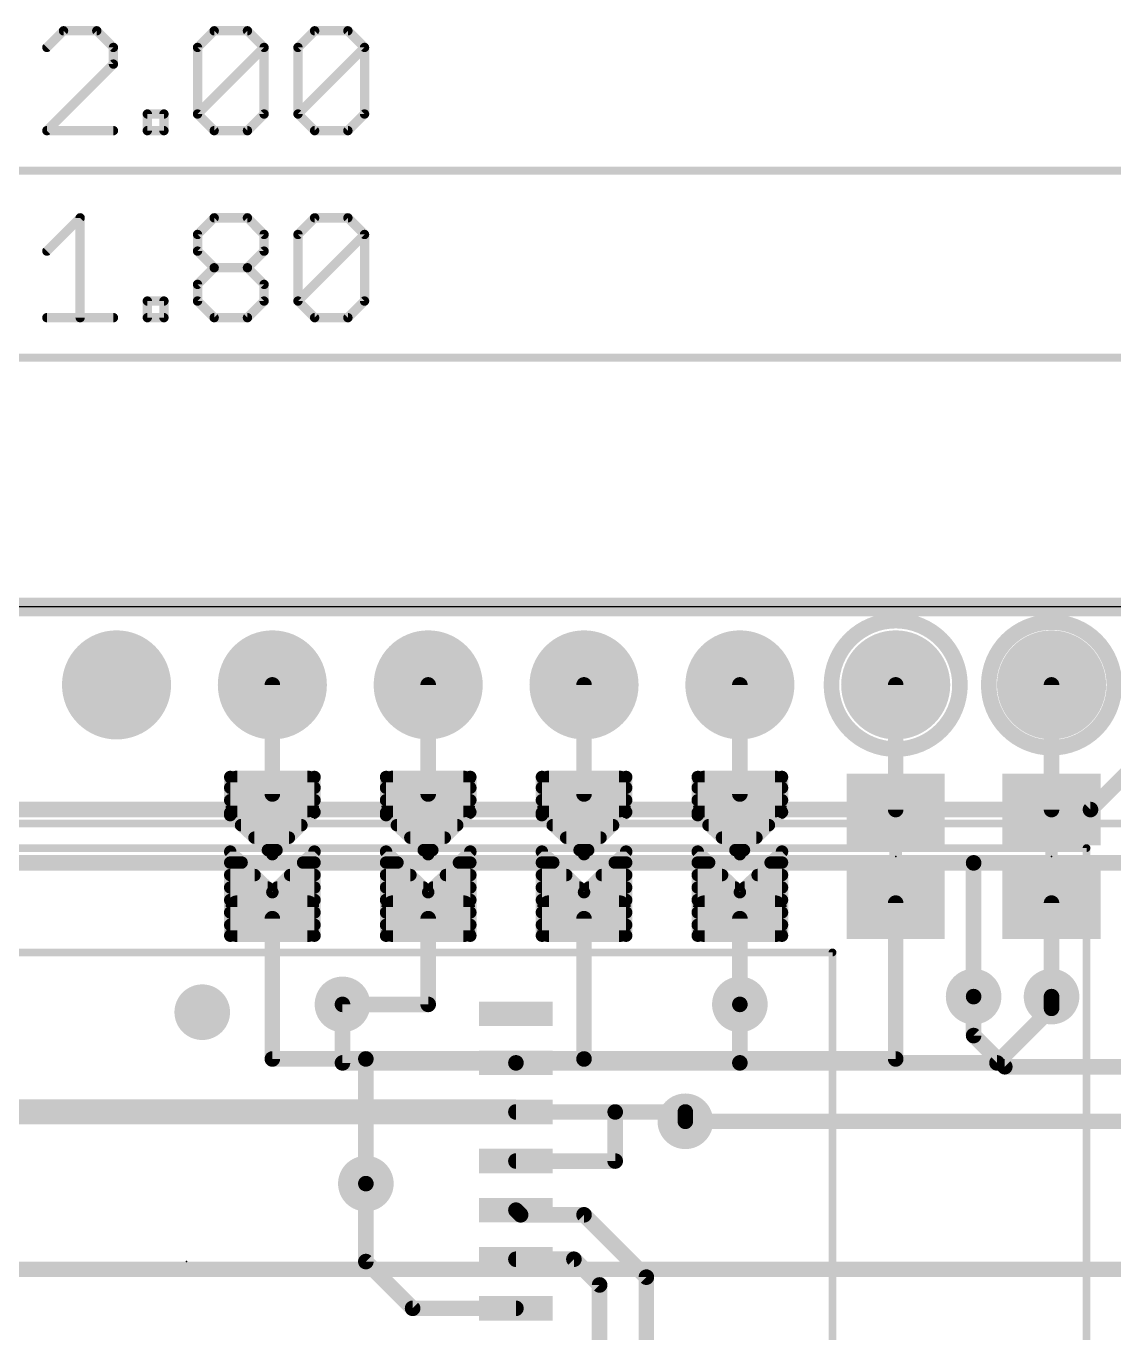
# Model space of a CAD drawing. Extents: x -7.4 to 51, y -6.6 to 32.3.
# Drawn here: x 22.66 to 40.39, y 11.03 to 32.33 of the extents above; entities that cross this region are included whole.
import ezdxf

# ---------------------------------------------------------------- set-up
doc = ezdxf.new("R2010")
doc.units = 0
for name, color, linetype in [('1', 12, 'CONTINUOUS'), ('16', 5, 'CONTINUOUS'), ('17', 110, 'CONTINUOUS'), ('18', 110, 'CONTINUOUS'), ('20', 53, 'CONTINUOUS'), ('21', 40, 'CONTINUOUS'), ('24', 53, 'CONTINUOUS'), ('47', 253, 'CONTINUOUS')]:
    doc.layers.add(name, color=color, linetype=linetype)

# ---------------------------------------------------------------- blocks, each defined once
blk = doc.blocks.new('ROUNDP')
at = {"const_width": 0.5}
blk.add_lwpolyline([(0, -0.25, 1), (0, 0.25, 1), (0, -0.25)], format="xyb", dxfattribs=at)
blk = doc.blocks.new('RECT')
blk.add_solid([(-0.5, -0.5), (0.5, -0.5), (-0.5, 0.5), (0.5, 0.5)])
blk = doc.blocks.new('RECT121920X243840R50')
at = {"const_width": 0.1905}
blk.add_lwpolyline([(0.2858, -0.5715), (0.2858, 0.5715, 0.4142), (0.1905, 0.6668), (-0.1905, 0.6668, 0.4142), (-0.2858, 0.5715), (-0.2858, -0.5715, 0.4142), (-0.1905, -0.6668), (0.1905, -0.6668, 0.4142)], format="xyb", close=True, dxfattribs=at)
blk.add_solid([(-0.2159, -0.5969), (0.2159, -0.5969), (-0.2159, 0.5969), (0.2159, 0.5969)])
blk = doc.blocks.new('ROUNDV')
at = {"const_width": 0.5}
blk.add_lwpolyline([(0, -0.25, 1), (0, 0.25, 1), (0, -0.25)], format="xyb", dxfattribs=at)

msp = doc.modelspace()

# ---------------------------------------------------------------- linework, layer by layer
at = {"layer": '1'}
for points, const_width in [([(50.8, 22.86), (0, 22.86)], 0.3048), ([(40.005, 19.558), (40.64, 20.193)], 0.254), ([(14.859, 19.558), (40.005, 19.558)], 0.254), ([(38.1, 18.689), (15.387, 18.689)], 0.254), ([(38.1, 18.689), (40.699, 18.689)], 0.254), ([(38.1, 16.51), (38.1, 18.689)], 0.254), ([(39.37, 16.319), (39.37, 16.51)], 0.254), ([(27.813, 16.383), (27.813, 15.43)], 0.254), ([(34.29, 16.383), (34.29, 15.43)], 0.254), ([(38.481, 15.43), (39.37, 16.319)], 0.254), ([(27.813, 15.43), (30.64, 15.43)], 0.254), ([(34.29, 15.43), (30.64, 15.43)], 0.254), ([(38.481, 15.43), (34.29, 15.43)], 0.254), ([(30.64, 14.63), (17.247, 14.63)], 0.4064), ([(32.258, 14.63), (30.64, 14.63)], 0.254), ([(32.258, 13.83), (32.258, 14.63)], 0.254), ([(33.401, 14.63), (32.258, 14.63)], 0.254), ([(33.401, 14.478), (33.401, 14.63)], 0.254), ([(30.64, 13.83), (32.258, 13.83)], 0.254), ([(28.194, 13.462), (28.194, 12.192)], 0.254), ([(30.716, 12.954), (30.64, 13.03)], 0.254), ([(31.75, 12.954), (30.716, 12.954)], 0.254), ([(32.766, 11.938), (31.75, 12.954)], 0.254), ([(30.64, 12.23), (31.585, 12.23)], 0.254), ([(31.585, 12.23), (32.004, 11.811)], 0.254), ([(28.194, 12.192), (28.956, 11.43)], 0.254), ([(32.004, 11.811), (32.004, 5.842)], 0.254), ([(32.766, 5.588), (32.766, 11.938)], 0.254), ([(28.956, 11.43), (30.64, 11.43)], 0.254)]:
    msp.add_lwpolyline(points, dxfattribs=dict(at, const_width=const_width))
for points, const_width in [([(39.9601, 19.6029, 1), (40.0499, 19.5131)], 0.127), ([(40.005, 19.4945, 1), (40.005, 19.6215)], 0.127), ([(38.1, 18.7525, 1), (38.1, 18.6255)], 0.127), ([(38.1635, 18.689, 1), (38.0365, 18.689)], 0.127), ([(38.1, 18.6255, 1), (38.1, 18.7525)], 0.127), ([(39.4335, 16.51, 1), (39.3065, 16.51)], 0.127), ([(27.8765, 16.383, 1), (27.7495, 16.383)], 0.127), ([(34.3535, 16.383, 1), (34.2265, 16.383)], 0.127), ([(38.0365, 16.51, 1), (38.1635, 16.51)], 0.127), ([(39.4149, 16.2741, 1), (39.3251, 16.3639)], 0.127), ([(39.3065, 16.319, 1), (39.4335, 16.319)], 0.127), ([(27.813, 15.4935, 1), (27.813, 15.3665)], 0.127), ([(30.64, 15.4935, 1), (30.64, 15.3665)], 0.127), ([(30.64, 15.3665, 1), (30.64, 15.4935)], 0.127), ([(34.29, 15.4935, 1), (34.29, 15.3665)], 0.127), ([(34.29, 15.3665, 1), (34.29, 15.4935)], 0.127), ([(38.481, 15.3665, 1), (38.481, 15.4935)], 0.127), ([(27.7495, 15.43, 1), (27.8765, 15.43)], 0.127), ([(34.2265, 15.43, 1), (34.3535, 15.43)], 0.127), ([(38.4361, 15.4749, 1), (38.5259, 15.3851)], 0.127), ([(30.64, 14.6935, 1), (30.64, 14.5665)], 0.127), ([(30.64, 14.5284, 1), (30.64, 14.7316)], 0.2032), ([(32.3215, 14.63, 1), (32.1945, 14.63)], 0.127), ([(32.258, 14.6935, 1), (32.258, 14.5665)], 0.127), ([(32.258, 14.5665, 1), (32.258, 14.6935)], 0.127), ([(33.4645, 14.63, 1), (33.3375, 14.63)], 0.127), ([(33.401, 14.5665, 1), (33.401, 14.6935)], 0.127), ([(33.3375, 14.478, 1), (33.4645, 14.478)], 0.127), ([(30.64, 13.8935, 1), (30.64, 13.7665)], 0.127), ([(32.1945, 13.83, 1), (32.3215, 13.83)], 0.127), ([(32.258, 13.7665, 1), (32.258, 13.8935)], 0.127), ([(28.2575, 13.462, 1), (28.1305, 13.462)], 0.127), ([(30.6849, 13.0749, 1), (30.5951, 12.9851)], 0.127), ([(30.716, 13.0175, 1), (30.716, 12.8905)], 0.127), ([(30.6711, 12.9091, 1), (30.7609, 12.9989)], 0.127), ([(31.7949, 12.9989, 1), (31.7051, 12.9091)], 0.127), ([(31.75, 12.8905, 1), (31.75, 13.0175)], 0.127), ([(30.64, 12.2935, 1), (30.64, 12.1665)], 0.127), ([(31.6299, 12.2749, 1), (31.5401, 12.1851)], 0.127), ([(31.585, 12.1665, 1), (31.585, 12.2935)], 0.127), ([(28.2389, 12.2369, 1), (28.1491, 12.1471)], 0.127), ([(28.1305, 12.192, 1), (28.2575, 12.192)], 0.127), ([(32.0675, 11.811, 1), (31.9405, 11.811)], 0.127), ([(32.8295, 11.938, 1), (32.7025, 11.938)], 0.127), ([(32.7211, 11.8931, 1), (32.8109, 11.9829)], 0.127), ([(31.9591, 11.7661, 1), (32.0489, 11.8559)], 0.127), ([(28.956, 11.4935, 1), (28.956, 11.3665)], 0.127), ([(28.9111, 11.3851, 1), (29.0009, 11.4749)], 0.127), ([(30.64, 11.3665, 1), (30.64, 11.4935)], 0.127)]:
    msp.add_lwpolyline(points, format="xyb", dxfattribs=dict(at, const_width=const_width))
at = {"layer": '16'}
for points, const_width in [([(50.8, 22.86), (0, 22.86)], 0.3048), ([(26.67, 19.812), (26.67, 21.59)], 0.254), ([(29.21, 19.812), (29.21, 21.59)], 0.254), ([(31.75, 19.812), (31.75, 21.59)], 0.254), ([(34.29, 19.812), (34.29, 21.59)], 0.254), ([(36.83, 19.558), (36.83, 21.59)], 0.254), ([(39.37, 19.558), (39.37, 21.59)], 0.254), ([(25.9834, 20.089), (25.9834, 19.4675)], 0.2032), ([(27.3566, 20.089), (25.9834, 20.089)], 0.2032), ([(27.3566, 19.5175), (27.3566, 20.089)], 0.2032), ([(28.5234, 20.089), (28.5234, 19.4675)], 0.2032), ([(29.8966, 20.089), (28.5234, 20.089)], 0.2032), ([(29.8966, 19.5175), (29.8966, 20.089)], 0.2032), ([(31.0634, 20.089), (31.0634, 19.4675)], 0.2032), ([(32.4366, 20.089), (31.0634, 20.089)], 0.2032), ([(32.4366, 19.5175), (32.4366, 20.089)], 0.2032), ([(33.6034, 20.089), (33.6034, 19.4675)], 0.2032), ([(34.9766, 20.089), (33.6034, 20.089)], 0.2032), ([(34.9766, 19.5175), (34.9766, 20.089)], 0.2032), ([(25.9834, 19.9136), (27.3566, 19.9136)], 0.2032), ([(25.9834, 19.7104), (27.3566, 19.7104)], 0.2032), ([(28.5234, 19.9136), (29.8966, 19.9136)], 0.2032), ([(28.5234, 19.7104), (29.8966, 19.7104)], 0.2032), ([(31.0634, 19.9136), (32.4366, 19.9136)], 0.2032), ([(31.0634, 19.7104), (32.4366, 19.7104)], 0.2032), ([(33.6034, 19.9136), (34.9766, 19.9136)], 0.2032), ([(33.6034, 19.7104), (34.9766, 19.7104)], 0.2032), ([(25.9834, 19.5072), (27.3463, 19.5072)], 0.2032), ([(26.67, 18.8309), (27.3566, 19.5175)], 0.2032), ([(28.5234, 19.5072), (29.8863, 19.5072)], 0.2032), ([(29.21, 18.8309), (29.8966, 19.5175)], 0.2032), ([(31.0634, 19.5072), (32.4263, 19.5072)], 0.2032), ([(31.75, 18.8309), (32.4366, 19.5175)], 0.2032), ([(33.6034, 19.5072), (34.9663, 19.5072)], 0.2032), ([(34.29, 18.8309), (34.9766, 19.5175)], 0.2032), ([(25.9834, 19.4675), (26.67, 18.8309)], 0.2032), ([(26.1597, 19.304), (27.1431, 19.304)], 0.2032), ([(28.5234, 19.4675), (29.21, 18.8309)], 0.2032), ([(28.6997, 19.304), (29.6831, 19.304)], 0.2032), ([(31.0634, 19.4675), (31.75, 18.8309)], 0.2032), ([(31.2397, 19.304), (32.2231, 19.304)], 0.2032), ([(33.6034, 19.4675), (34.29, 18.8309)], 0.2032), ([(33.7797, 19.304), (34.7631, 19.304)], 0.2032), ([(26.3789, 19.1008), (26.9399, 19.1008)], 0.2032), ([(28.9189, 19.1008), (29.4799, 19.1008)], 0.2032), ([(31.4589, 19.1008), (32.0199, 19.1008)], 0.2032), ([(33.9989, 19.1008), (34.5599, 19.1008)], 0.2032), ([(25.9834, 18.873), (26.67, 18.2118)], 0.2032), ([(25.9834, 17.503), (25.9834, 18.873)], 0.2032), ([(26.5981, 18.8976), (26.7367, 18.8976)], 0.2032), ([(26.67, 18.2118), (27.3566, 18.873)], 0.2032), ([(27.3566, 18.873), (27.3566, 17.503)], 0.2032), ([(28.5234, 18.873), (29.21, 18.2118)], 0.2032), ([(28.5234, 17.503), (28.5234, 18.873)], 0.2032), ([(29.1381, 18.8976), (29.2767, 18.8976)], 0.2032), ([(29.21, 18.2118), (29.8966, 18.873)], 0.2032), ([(29.8966, 18.873), (29.8966, 17.503)], 0.2032), ([(31.0634, 18.873), (31.75, 18.2118)], 0.2032), ([(31.0634, 17.503), (31.0634, 18.873)], 0.2032), ([(31.6781, 18.8976), (31.8167, 18.8976)], 0.2032), ([(31.75, 18.2118), (32.4366, 18.873)], 0.2032), ([(32.4366, 18.873), (32.4366, 17.503)], 0.2032), ([(33.6034, 18.873), (34.29, 18.2118)], 0.2032), ([(33.6034, 17.503), (33.6034, 18.873)], 0.2032), ([(34.2181, 18.8976), (34.3567, 18.8976)], 0.2032), ([(34.29, 18.2118), (34.9766, 18.873)], 0.2032), ([(34.9766, 18.873), (34.9766, 17.503)], 0.2032), ([(25.9834, 18.6944), (26.1689, 18.6944)], 0.2032), ([(27.1711, 18.6944), (27.3566, 18.6944)], 0.2032), ([(28.5234, 18.6944), (28.7089, 18.6944)], 0.2032), ([(29.7111, 18.6944), (29.8966, 18.6944)], 0.2032), ([(31.0634, 18.6944), (31.2489, 18.6944)], 0.2032), ([(32.2511, 18.6944), (32.4366, 18.6944)], 0.2032), ([(33.6034, 18.6944), (33.7889, 18.6944)], 0.2032), ([(34.7911, 18.6944), (34.9766, 18.6944)], 0.2032), ([(25.9834, 18.4912), (26.3799, 18.4912)], 0.2032), ([(26.9601, 18.4912), (27.3566, 18.4912)], 0.2032), ([(28.5234, 18.4912), (28.9199, 18.4912)], 0.2032), ([(29.5001, 18.4912), (29.8966, 18.4912)], 0.2032), ([(31.0634, 18.4912), (31.4599, 18.4912)], 0.2032), ([(32.0401, 18.4912), (32.4366, 18.4912)], 0.2032), ([(33.6034, 18.4912), (33.9999, 18.4912)], 0.2032), ([(34.5801, 18.4912), (34.9766, 18.4912)], 0.2032), ([(25.9834, 18.288), (26.5909, 18.288)], 0.2032), ([(26.7491, 18.288), (27.3566, 18.288)], 0.2032), ([(28.5234, 18.288), (29.1309, 18.288)], 0.2032), ([(29.2891, 18.288), (29.8966, 18.288)], 0.2032), ([(31.0634, 18.288), (31.6709, 18.288)], 0.2032), ([(31.8291, 18.288), (32.4366, 18.288)], 0.2032), ([(33.6034, 18.288), (34.2109, 18.288)], 0.2032), ([(34.3691, 18.288), (34.9766, 18.288)], 0.2032), ([(25.9834, 18.0848), (27.3566, 18.0848)], 0.2032), ([(28.5234, 18.0848), (29.8966, 18.0848)], 0.2032), ([(31.0634, 18.0848), (32.4366, 18.0848)], 0.2032), ([(33.6034, 18.0848), (34.9766, 18.0848)], 0.2032), ([(36.83, 15.494), (36.83, 18.034)], 0.254), ([(39.37, 18.034), (39.37, 16.51)], 0.254), ([(25.9834, 17.8816), (27.3566, 17.8816)], 0.2032), ([(26.67, 17.78), (26.67, 15.494)], 0.254), ([(28.5234, 17.8816), (29.8966, 17.8816)], 0.2032), ([(29.21, 17.78), (29.21, 16.383)], 0.254), ([(31.0634, 17.8816), (32.4366, 17.8816)], 0.2032), ([(31.75, 17.78), (31.75, 15.494)], 0.254), ([(33.6034, 17.8816), (34.9766, 17.8816)], 0.2032), ([(34.29, 17.78), (34.29, 16.383)], 0.254), ([(25.9834, 17.6784), (27.3566, 17.6784)], 0.2032), ([(28.5234, 17.6784), (29.8966, 17.6784)], 0.2032), ([(31.0634, 17.6784), (32.4366, 17.6784)], 0.2032), ([(33.6034, 17.6784), (34.9766, 17.6784)], 0.2032), ([(27.3566, 17.503), (25.9834, 17.503)], 0.2032), ([(29.8966, 17.503), (28.5234, 17.503)], 0.2032), ([(32.4366, 17.503), (31.0634, 17.503)], 0.2032), ([(34.9766, 17.503), (33.6034, 17.503)], 0.2032), ([(38.1, 15.875), (38.1, 16.51)], 0.254), ([(29.21, 16.383), (27.813, 16.383)], 0.254), ([(38.608, 15.367), (38.1, 15.875)], 0.254), ([(26.67, 15.494), (28.194, 15.494)], 0.254), ([(28.194, 15.494), (28.194, 13.462)], 0.254), ([(28.194, 15.494), (31.75, 15.494)], 0.254), ([(31.75, 15.494), (36.83, 15.494)], 0.254), ([(40.64, 15.367), (38.608, 15.367)], 0.254), ([(33.401, 14.478), (41.148, 14.478)], 0.254), ([(19.939, 12.065), (44.926, 12.065)], 0.254)]:
    msp.add_lwpolyline(points, dxfattribs=dict(at, const_width=const_width))
for points, const_width in [([(26.7335, 21.59, 1), (26.6065, 21.59)], 0.127), ([(29.2735, 21.59, 1), (29.1465, 21.59)], 0.127), ([(31.8135, 21.59, 1), (31.6865, 21.59)], 0.127), ([(34.3535, 21.59, 1), (34.2265, 21.59)], 0.127), ([(36.8935, 21.59, 1), (36.7665, 21.59)], 0.127), ([(39.4335, 21.59, 1), (39.3065, 21.59)], 0.127), ([(26.0342, 20.089, 1), (25.9326, 20.089)], 0.1016), ([(25.9834, 20.1398, 1), (25.9834, 20.0382)], 0.1016), ([(27.4074, 20.089, 1), (27.3058, 20.089)], 0.1016), ([(27.3566, 20.0382, 1), (27.3566, 20.1398)], 0.1016), ([(28.5742, 20.089, 1), (28.4726, 20.089)], 0.1016), ([(28.5234, 20.1398, 1), (28.5234, 20.0382)], 0.1016), ([(29.9474, 20.089, 1), (29.8458, 20.089)], 0.1016), ([(29.8966, 20.0382, 1), (29.8966, 20.1398)], 0.1016), ([(31.1142, 20.089, 1), (31.0126, 20.089)], 0.1016), ([(31.0634, 20.1398, 1), (31.0634, 20.0382)], 0.1016), ([(32.4874, 20.089, 1), (32.3858, 20.089)], 0.1016), ([(32.4366, 20.0382, 1), (32.4366, 20.1398)], 0.1016), ([(33.6542, 20.089, 1), (33.5526, 20.089)], 0.1016), ([(33.6034, 20.1398, 1), (33.6034, 20.0382)], 0.1016), ([(35.0274, 20.089, 1), (34.9258, 20.089)], 0.1016), ([(34.9766, 20.0382, 1), (34.9766, 20.1398)], 0.1016), ([(25.9834, 19.9644, 1), (25.9834, 19.8628)], 0.1016), ([(25.9834, 19.7612, 1), (25.9834, 19.6596)], 0.1016), ([(26.6065, 19.812, 1), (26.7335, 19.812)], 0.127), ([(27.3566, 19.8628, 1), (27.3566, 19.9644)], 0.1016), ([(27.3566, 19.6596, 1), (27.3566, 19.7612)], 0.1016), ([(28.5234, 19.9644, 1), (28.5234, 19.8628)], 0.1016), ([(28.5234, 19.7612, 1), (28.5234, 19.6596)], 0.1016), ([(29.1465, 19.812, 1), (29.2735, 19.812)], 0.127), ([(29.8966, 19.8628, 1), (29.8966, 19.9644)], 0.1016), ([(29.8966, 19.6596, 1), (29.8966, 19.7612)], 0.1016), ([(31.0634, 19.9644, 1), (31.0634, 19.8628)], 0.1016), ([(31.0634, 19.7612, 1), (31.0634, 19.6596)], 0.1016), ([(31.6865, 19.812, 1), (31.8135, 19.812)], 0.127), ([(32.4366, 19.8628, 1), (32.4366, 19.9644)], 0.1016), ([(32.4366, 19.6596, 1), (32.4366, 19.7612)], 0.1016), ([(33.6034, 19.9644, 1), (33.6034, 19.8628)], 0.1016), ([(33.6034, 19.7612, 1), (33.6034, 19.6596)], 0.1016), ([(34.2265, 19.812, 1), (34.3535, 19.812)], 0.127), ([(34.9766, 19.8628, 1), (34.9766, 19.9644)], 0.1016), ([(34.9766, 19.6596, 1), (34.9766, 19.7612)], 0.1016), ([(25.9834, 19.558, 1), (25.9834, 19.4564)], 0.1016), ([(27.3925, 19.4816, 1), (27.3207, 19.5534)], 0.1016), ([(27.3463, 19.4564, 1), (27.3463, 19.558)], 0.1016), ([(28.5234, 19.558, 1), (28.5234, 19.4564)], 0.1016), ([(29.9325, 19.4816, 1), (29.8607, 19.5534)], 0.1016), ([(29.8863, 19.4564, 1), (29.8863, 19.558)], 0.1016), ([(31.0634, 19.558, 1), (31.0634, 19.4564)], 0.1016), ([(32.4725, 19.4816, 1), (32.4007, 19.5534)], 0.1016), ([(32.4263, 19.4564, 1), (32.4263, 19.558)], 0.1016), ([(33.6034, 19.558, 1), (33.6034, 19.4564)], 0.1016), ([(35.0125, 19.4816, 1), (34.9407, 19.5534)], 0.1016), ([(34.9663, 19.4564, 1), (34.9663, 19.558)], 0.1016), ([(36.7665, 19.558, 1), (36.8935, 19.558)], 0.127), ([(39.3065, 19.558, 1), (39.4335, 19.558)], 0.127), ([(26.0179, 19.5048, 1), (25.9489, 19.4302)], 0.1016), ([(25.9326, 19.4675, 1), (26.0342, 19.4675)], 0.1016), ([(26.1597, 19.3548, 1), (26.1597, 19.2532)], 0.1016), ([(27.1431, 19.2532, 1), (27.1431, 19.3548)], 0.1016), ([(27.3058, 19.5175, 1), (27.4074, 19.5175)], 0.1016), ([(28.5579, 19.5048, 1), (28.4889, 19.4302)], 0.1016), ([(28.4726, 19.4675, 1), (28.5742, 19.4675)], 0.1016), ([(28.6997, 19.3548, 1), (28.6997, 19.2532)], 0.1016), ([(29.6831, 19.2532, 1), (29.6831, 19.3548)], 0.1016), ([(29.8458, 19.5175, 1), (29.9474, 19.5175)], 0.1016), ([(31.0979, 19.5048, 1), (31.0289, 19.4302)], 0.1016), ([(31.0126, 19.4675, 1), (31.1142, 19.4675)], 0.1016), ([(31.2397, 19.3548, 1), (31.2397, 19.2532)], 0.1016), ([(32.2231, 19.2532, 1), (32.2231, 19.3548)], 0.1016), ([(32.3858, 19.5175, 1), (32.4874, 19.5175)], 0.1016), ([(33.6379, 19.5048, 1), (33.5689, 19.4302)], 0.1016), ([(33.5526, 19.4675, 1), (33.6542, 19.4675)], 0.1016), ([(33.7797, 19.3548, 1), (33.7797, 19.2532)], 0.1016), ([(34.7631, 19.2532, 1), (34.7631, 19.3548)], 0.1016), ([(34.9258, 19.5175, 1), (35.0274, 19.5175)], 0.1016), ([(26.3789, 19.1516, 1), (26.3789, 19.05)], 0.1016), ([(26.9399, 19.05, 1), (26.9399, 19.1516)], 0.1016), ([(28.9189, 19.1516, 1), (28.9189, 19.05)], 0.1016), ([(29.4799, 19.05, 1), (29.4799, 19.1516)], 0.1016), ([(31.4589, 19.1516, 1), (31.4589, 19.05)], 0.1016), ([(32.0199, 19.05, 1), (32.0199, 19.1516)], 0.1016), ([(33.9989, 19.1516, 1), (33.9989, 19.05)], 0.1016), ([(34.5599, 19.05, 1), (34.5599, 19.1516)], 0.1016), ([(26.0186, 18.9096, 1), (25.9482, 18.8364)], 0.1016), ([(26.0342, 18.873, 1), (25.9326, 18.873)], 0.1016), ([(26.5981, 18.9484, 1), (26.5981, 18.8468)], 0.1016), ([(26.7367, 18.8468, 1), (26.7367, 18.9484)], 0.1016), ([(27.4074, 18.873, 1), (27.3058, 18.873)], 0.1016), ([(27.3918, 18.8364, 1), (27.3214, 18.9096)], 0.1016), ([(28.5586, 18.9096, 1), (28.4882, 18.8364)], 0.1016), ([(28.5742, 18.873, 1), (28.4726, 18.873)], 0.1016), ([(29.1381, 18.9484, 1), (29.1381, 18.8468)], 0.1016), ([(29.2767, 18.8468, 1), (29.2767, 18.9484)], 0.1016), ([(29.9474, 18.873, 1), (29.8458, 18.873)], 0.1016), ([(29.9318, 18.8364, 1), (29.8614, 18.9096)], 0.1016), ([(31.0986, 18.9096, 1), (31.0282, 18.8364)], 0.1016), ([(31.1142, 18.873, 1), (31.0126, 18.873)], 0.1016), ([(31.6781, 18.9484, 1), (31.6781, 18.8468)], 0.1016), ([(31.8167, 18.8468, 1), (31.8167, 18.9484)], 0.1016), ([(32.4874, 18.873, 1), (32.3858, 18.873)], 0.1016), ([(32.4718, 18.8364, 1), (32.4014, 18.9096)], 0.1016), ([(33.6386, 18.9096, 1), (33.5682, 18.8364)], 0.1016), ([(33.6542, 18.873, 1), (33.5526, 18.873)], 0.1016), ([(34.2181, 18.9484, 1), (34.2181, 18.8468)], 0.1016), ([(34.3567, 18.8468, 1), (34.3567, 18.9484)], 0.1016), ([(35.0274, 18.873, 1), (34.9258, 18.873)], 0.1016), ([(35.0118, 18.8364, 1), (34.9414, 18.9096)], 0.1016), ([(25.9834, 18.7452, 1), (25.9834, 18.6436)], 0.1016), ([(26.1689, 18.6436, 1), (26.1689, 18.7452)], 0.1016), ([(26.6341, 18.8668, 1), (26.7059, 18.795)], 0.1016), ([(26.6355, 18.7936, 1), (26.7045, 18.8682)], 0.1016), ([(27.1711, 18.7452, 1), (27.1711, 18.6436)], 0.1016), ([(27.3566, 18.6436, 1), (27.3566, 18.7452)], 0.1016), ([(28.5234, 18.7452, 1), (28.5234, 18.6436)], 0.1016), ([(28.7089, 18.6436, 1), (28.7089, 18.7452)], 0.1016), ([(29.1741, 18.8668, 1), (29.2459, 18.795)], 0.1016), ([(29.1755, 18.7936, 1), (29.2445, 18.8682)], 0.1016), ([(29.7111, 18.7452, 1), (29.7111, 18.6436)], 0.1016), ([(29.8966, 18.6436, 1), (29.8966, 18.7452)], 0.1016), ([(31.0634, 18.7452, 1), (31.0634, 18.6436)], 0.1016), ([(31.2489, 18.6436, 1), (31.2489, 18.7452)], 0.1016), ([(31.7141, 18.8668, 1), (31.7859, 18.795)], 0.1016), ([(31.7155, 18.7936, 1), (31.7845, 18.8682)], 0.1016), ([(32.2511, 18.7452, 1), (32.2511, 18.6436)], 0.1016), ([(32.4366, 18.6436, 1), (32.4366, 18.7452)], 0.1016), ([(33.6034, 18.7452, 1), (33.6034, 18.6436)], 0.1016), ([(33.7889, 18.6436, 1), (33.7889, 18.7452)], 0.1016), ([(34.2541, 18.8668, 1), (34.3259, 18.795)], 0.1016), ([(34.2555, 18.7936, 1), (34.3245, 18.8682)], 0.1016), ([(34.7911, 18.7452, 1), (34.7911, 18.6436)], 0.1016), ([(34.9766, 18.6436, 1), (34.9766, 18.7452)], 0.1016), ([(25.9834, 18.542, 1), (25.9834, 18.4404)], 0.1016), ([(26.3799, 18.4404, 1), (26.3799, 18.542)], 0.1016), ([(26.9601, 18.542, 1), (26.9601, 18.4404)], 0.1016), ([(27.3566, 18.4404, 1), (27.3566, 18.542)], 0.1016), ([(28.5234, 18.542, 1), (28.5234, 18.4404)], 0.1016), ([(28.9199, 18.4404, 1), (28.9199, 18.542)], 0.1016), ([(29.5001, 18.542, 1), (29.5001, 18.4404)], 0.1016), ([(29.8966, 18.4404, 1), (29.8966, 18.542)], 0.1016), ([(31.0634, 18.542, 1), (31.0634, 18.4404)], 0.1016), ([(31.4599, 18.4404, 1), (31.4599, 18.542)], 0.1016), ([(32.0401, 18.542, 1), (32.0401, 18.4404)], 0.1016), ([(32.4366, 18.4404, 1), (32.4366, 18.542)], 0.1016), ([(33.6034, 18.542, 1), (33.6034, 18.4404)], 0.1016), ([(33.9999, 18.4404, 1), (33.9999, 18.542)], 0.1016), ([(34.5801, 18.542, 1), (34.5801, 18.4404)], 0.1016), ([(34.9766, 18.4404, 1), (34.9766, 18.542)], 0.1016), ([(25.9834, 18.3388, 1), (25.9834, 18.2372)], 0.1016), ([(26.5909, 18.2372, 1), (26.5909, 18.3388)], 0.1016), ([(26.7491, 18.3388, 1), (26.7491, 18.2372)], 0.1016), ([(27.3566, 18.2372, 1), (27.3566, 18.3388)], 0.1016), ([(28.5234, 18.3388, 1), (28.5234, 18.2372)], 0.1016), ([(29.1309, 18.2372, 1), (29.1309, 18.3388)], 0.1016), ([(29.2891, 18.3388, 1), (29.2891, 18.2372)], 0.1016), ([(29.8966, 18.2372, 1), (29.8966, 18.3388)], 0.1016), ([(31.0634, 18.3388, 1), (31.0634, 18.2372)], 0.1016), ([(31.6709, 18.2372, 1), (31.6709, 18.3388)], 0.1016), ([(31.8291, 18.3388, 1), (31.8291, 18.2372)], 0.1016), ([(32.4366, 18.2372, 1), (32.4366, 18.3388)], 0.1016), ([(33.6034, 18.3388, 1), (33.6034, 18.2372)], 0.1016), ([(34.2109, 18.2372, 1), (34.2109, 18.3388)], 0.1016), ([(34.3691, 18.3388, 1), (34.3691, 18.2372)], 0.1016), ([(34.9766, 18.2372, 1), (34.9766, 18.3388)], 0.1016), ([(25.9834, 18.1356, 1), (25.9834, 18.034)], 0.1016), ([(26.6348, 18.2484, 1), (26.7052, 18.1752)], 0.1016), ([(26.6348, 18.1752, 1), (26.7052, 18.2484)], 0.1016), ([(27.3566, 18.034, 1), (27.3566, 18.1356)], 0.1016), ([(28.5234, 18.1356, 1), (28.5234, 18.034)], 0.1016), ([(29.1748, 18.2484, 1), (29.2452, 18.1752)], 0.1016), ([(29.1748, 18.1752, 1), (29.2452, 18.2484)], 0.1016), ([(29.8966, 18.034, 1), (29.8966, 18.1356)], 0.1016), ([(31.0634, 18.1356, 1), (31.0634, 18.034)], 0.1016), ([(31.7148, 18.2484, 1), (31.7852, 18.1752)], 0.1016), ([(31.7148, 18.1752, 1), (31.7852, 18.2484)], 0.1016), ([(32.4366, 18.034, 1), (32.4366, 18.1356)], 0.1016), ([(33.6034, 18.1356, 1), (33.6034, 18.034)], 0.1016), ([(34.2548, 18.2484, 1), (34.3252, 18.1752)], 0.1016), ([(34.2548, 18.1752, 1), (34.3252, 18.2484)], 0.1016), ([(34.9766, 18.034, 1), (34.9766, 18.1356)], 0.1016), ([(36.8935, 18.034, 1), (36.7665, 18.034)], 0.127), ([(39.4335, 18.034, 1), (39.3065, 18.034)], 0.127), ([(25.9834, 17.9324, 1), (25.9834, 17.8308)], 0.1016), ([(26.7335, 17.78, 1), (26.6065, 17.78)], 0.127), ([(27.3566, 17.8308, 1), (27.3566, 17.9324)], 0.1016), ([(28.5234, 17.9324, 1), (28.5234, 17.8308)], 0.1016), ([(29.2735, 17.78, 1), (29.1465, 17.78)], 0.127), ([(29.8966, 17.8308, 1), (29.8966, 17.9324)], 0.1016), ([(31.0634, 17.9324, 1), (31.0634, 17.8308)], 0.1016), ([(31.8135, 17.78, 1), (31.6865, 17.78)], 0.127), ([(32.4366, 17.8308, 1), (32.4366, 17.9324)], 0.1016), ([(33.6034, 17.9324, 1), (33.6034, 17.8308)], 0.1016), ([(34.3535, 17.78, 1), (34.2265, 17.78)], 0.127), ([(34.9766, 17.8308, 1), (34.9766, 17.9324)], 0.1016), ([(25.9834, 17.7292, 1), (25.9834, 17.6276)], 0.1016), ([(27.3566, 17.6276, 1), (27.3566, 17.7292)], 0.1016), ([(28.5234, 17.7292, 1), (28.5234, 17.6276)], 0.1016), ([(29.8966, 17.6276, 1), (29.8966, 17.7292)], 0.1016), ([(31.0634, 17.7292, 1), (31.0634, 17.6276)], 0.1016), ([(32.4366, 17.6276, 1), (32.4366, 17.7292)], 0.1016), ([(33.6034, 17.7292, 1), (33.6034, 17.6276)], 0.1016), ([(34.9766, 17.6276, 1), (34.9766, 17.7292)], 0.1016), ([(25.9834, 17.5538, 1), (25.9834, 17.4522)], 0.1016), ([(25.9326, 17.503, 1), (26.0342, 17.503)], 0.1016), ([(27.3058, 17.503, 1), (27.4074, 17.503)], 0.1016), ([(27.3566, 17.4522, 1), (27.3566, 17.5538)], 0.1016), ([(28.5234, 17.5538, 1), (28.5234, 17.4522)], 0.1016), ([(28.4726, 17.503, 1), (28.5742, 17.503)], 0.1016), ([(29.8458, 17.503, 1), (29.9474, 17.503)], 0.1016), ([(29.8966, 17.4522, 1), (29.8966, 17.5538)], 0.1016), ([(31.0634, 17.5538, 1), (31.0634, 17.4522)], 0.1016), ([(31.0126, 17.503, 1), (31.1142, 17.503)], 0.1016), ([(32.3858, 17.503, 1), (32.4874, 17.503)], 0.1016), ([(32.4366, 17.4522, 1), (32.4366, 17.5538)], 0.1016), ([(33.6034, 17.5538, 1), (33.6034, 17.4522)], 0.1016), ([(33.5526, 17.503, 1), (33.6542, 17.503)], 0.1016), ([(34.9258, 17.503, 1), (35.0274, 17.503)], 0.1016), ([(34.9766, 17.4522, 1), (34.9766, 17.5538)], 0.1016), ([(38.1635, 16.51, 1), (38.0365, 16.51)], 0.127), ([(27.813, 16.4465, 1), (27.813, 16.3195)], 0.127), ([(29.1465, 16.383, 1), (29.2735, 16.383)], 0.127), ([(29.21, 16.3195, 1), (29.21, 16.4465)], 0.127), ([(34.2265, 16.383, 1), (34.3535, 16.383)], 0.127), ([(39.3065, 16.51, 1), (39.4335, 16.51)], 0.127), ([(38.1449, 15.9199, 1), (38.0551, 15.8301)], 0.127), ([(38.0365, 15.875, 1), (38.1635, 15.875)], 0.127), ([(26.67, 15.5575, 1), (26.67, 15.4305)], 0.127), ([(26.6065, 15.494, 1), (26.7335, 15.494)], 0.127), ([(28.2575, 15.494, 1), (28.1305, 15.494)], 0.127), ([(28.194, 15.5575, 1), (28.194, 15.4305)], 0.127), ([(28.194, 15.4305, 1), (28.194, 15.5575)], 0.127), ([(31.75, 15.5575, 1), (31.75, 15.4305)], 0.127), ([(31.6865, 15.494, 1), (31.8135, 15.494)], 0.127), ([(31.75, 15.4305, 1), (31.75, 15.5575)], 0.127), ([(36.7665, 15.494, 1), (36.8935, 15.494)], 0.127), ([(36.83, 15.4305, 1), (36.83, 15.5575)], 0.127), ([(38.608, 15.4305, 1), (38.608, 15.3035)], 0.127), ([(38.5631, 15.3221, 1), (38.6529, 15.4119)], 0.127), ([(33.401, 14.5415, 1), (33.401, 14.4145)], 0.127), ([(28.1305, 13.462, 1), (28.2575, 13.462)], 0.127)]:
    msp.add_lwpolyline(points, format="xyb", dxfattribs=dict(at, const_width=const_width))
at = {"layer": '20'}
msp.add_line((48.26, 22.86), (2.54, 22.86), dxfattribs=at)
msp.add_line((48.26, 22.86), (2.54, 22.86), dxfattribs=at)
at = {"layer": '21'}
for points, const_width in [([(36.83, 20.5427, 1), (36.83, 22.6373, 1), (36.83, 20.5427)], 0.254), ([(39.37, 20.5661, 1), (39.37, 22.6139, 1), (39.37, 20.5661)], 0.254), ([(39.9718, 18.93, 1), (39.9083, 18.93)], 0.0635), ([(39.94, 18.8983, 1), (39.94, 18.9617)], 0.0635), ([(35.8318, 17.23, 1), (35.7683, 17.23)], 0.0635), ([(35.8, 17.1983, 1), (35.8, 17.2617)], 0.0635)]:
    msp.add_lwpolyline(points, format="xyb", dxfattribs=dict(at, const_width=const_width))
at = {"layer": '21', "const_width": 0.127}
for points in [[(40.64, 19.33), (13.64, 19.33)], [(14.14, 18.93), (39.94, 18.93)], [(39.94, 18.93), (39.94, 3.93)], [(15.64, 17.23), (35.8, 17.23)], [(35.8, 17.23), (35.8, 5.63)]]:
    msp.add_lwpolyline(points, dxfattribs=at)
at = {"layer": '24'}
for p in [(26.67, 18.796), (29.21, 18.796), (31.75, 18.796), (34.29, 18.796), (36.83, 18.796), (39.37, 18.796), (25.273, 12.192)]:
    msp.add_point(p, dxfattribs=at)
at = {"layer": '47'}
for points, const_width in [([(23.266, 32.2497), (22.9948, 31.9785)], 0.1524), ([(23.8083, 32.2497), (23.266, 32.2497)], 0.1524), ([(24.0795, 31.9785), (23.8083, 32.2497)], 0.1524), ([(25.4505, 31.9785), (25.7217, 32.2497)], 0.1524), ([(25.7217, 32.2497), (26.264, 32.2497)], 0.1524), ([(26.264, 32.2497), (26.5352, 31.9785)], 0.1524), ([(27.0877, 31.9785), (27.3589, 32.2497)], 0.1524), ([(27.3589, 32.2497), (27.9012, 32.2497)], 0.1524), ([(27.9012, 32.2497), (28.1724, 31.9785)], 0.1524), ([(24.0795, 31.7074), (24.0795, 31.9785)], 0.1524), ([(25.4505, 30.8939), (25.4505, 31.9785)], 0.1524), ([(25.4505, 30.8939), (26.5352, 31.9785)], 0.1524), ([(26.5352, 31.9785), (26.5352, 30.8939)], 0.1524), ([(27.0877, 30.8939), (27.0877, 31.9785)], 0.1524), ([(27.0877, 30.8939), (28.1724, 31.9785)], 0.1524), ([(28.1724, 31.9785), (28.1724, 30.8939)], 0.1524), ([(22.9948, 30.6227), (24.0795, 31.7074)], 0.1524), ([(24.632, 30.6227), (24.632, 30.8939)], 0.1524), ([(24.632, 30.8939), (24.9031, 30.8939)], 0.1524), ([(24.9031, 30.8939), (24.9031, 30.6227)], 0.1524), ([(25.7217, 30.6227), (25.4505, 30.8939)], 0.1524), ([(26.5352, 30.8939), (26.264, 30.6227)], 0.1524), ([(27.3589, 30.6227), (27.0877, 30.8939)], 0.1524), ([(28.1724, 30.8939), (27.9012, 30.6227)], 0.1524), ([(24.0795, 30.6227), (22.9948, 30.6227)], 0.1524), ([(24.9031, 30.6227), (24.632, 30.6227)], 0.1524), ([(26.264, 30.6227), (25.7217, 30.6227)], 0.1524), ([(27.9012, 30.6227), (27.3589, 30.6227)], 0.1524), ([(0.065, 29.972), (50.735, 29.972)], 0.13), ([(22.9948, 28.6594), (23.5371, 29.2017)], 0.1524), ([(23.5371, 29.2017), (23.5371, 27.5747)], 0.1524), ([(25.4505, 28.9305), (25.7217, 29.2017)], 0.1524), ([(25.7217, 29.2017), (26.264, 29.2017)], 0.1524), ([(26.264, 29.2017), (26.5352, 28.9305)], 0.1524), ([(27.0877, 28.9305), (27.3589, 29.2017)], 0.1524), ([(27.3589, 29.2017), (27.9012, 29.2017)], 0.1524), ([(27.9012, 29.2017), (28.1724, 28.9305)], 0.1524), ([(25.4505, 28.6594), (25.4505, 28.9305)], 0.1524), ([(26.5352, 28.9305), (26.5352, 28.6594)], 0.1524), ([(27.0877, 27.8459), (27.0877, 28.9305)], 0.1524), ([(27.0877, 27.8459), (28.1724, 28.9305)], 0.1524), ([(28.1724, 28.9305), (28.1724, 27.8459)], 0.1524), ([(25.7217, 28.3882), (25.4505, 28.6594)], 0.1524), ([(26.5352, 28.6594), (26.264, 28.3882)], 0.1524), ([(25.4505, 28.117), (25.7217, 28.3882)], 0.1524), ([(25.7217, 28.3882), (26.264, 28.3882)], 0.1524), ([(26.264, 28.3882), (26.5352, 28.117)], 0.1524), ([(25.4505, 27.8459), (25.4505, 28.117)], 0.1524), ([(26.5352, 28.117), (26.5352, 27.8459)], 0.1524), ([(24.632, 27.5747), (24.632, 27.8459)], 0.1524), ([(24.632, 27.8459), (24.9031, 27.8459)], 0.1524), ([(24.9031, 27.8459), (24.9031, 27.5747)], 0.1524), ([(25.7217, 27.5747), (25.4505, 27.8459)], 0.1524), ([(26.5352, 27.8459), (26.264, 27.5747)], 0.1524), ([(27.3589, 27.5747), (27.0877, 27.8459)], 0.1524), ([(28.1724, 27.8459), (27.9012, 27.5747)], 0.1524), ([(22.9948, 27.5747), (24.0795, 27.5747)], 0.1524), ([(24.9031, 27.5747), (24.632, 27.5747)], 0.1524), ([(26.264, 27.5747), (25.7217, 27.5747)], 0.1524), ([(27.9012, 27.5747), (27.3589, 27.5747)], 0.1524), ([(2.605, 26.924), (48.195, 26.924)], 0.13)]:
    msp.add_lwpolyline(points, dxfattribs=dict(at, const_width=const_width))
at = {"layer": '47', "const_width": 0.0762}
for points in [[(23.266, 32.2878, 1), (23.266, 32.2116)], [(23.2929, 32.2227, 1), (23.239, 32.2766)], [(23.8352, 32.2766, 1), (23.7814, 32.2227)], [(23.8083, 32.2116, 1), (23.8083, 32.2878)], [(25.7217, 32.2878, 1), (25.7217, 32.2116)], [(25.7486, 32.2227, 1), (25.6948, 32.2766)], [(26.291, 32.2766, 1), (26.2371, 32.2227)], [(26.264, 32.2116, 1), (26.264, 32.2878)], [(27.3589, 32.2878, 1), (27.3589, 32.2116)], [(27.3858, 32.2227, 1), (27.3319, 32.2766)], [(27.9281, 32.2766, 1), (27.8743, 32.2227)], [(27.9012, 32.2116, 1), (27.9012, 32.2878)], [(22.9679, 32.0055, 1), (23.0218, 31.9516)], [(24.1176, 31.9785, 1), (24.0414, 31.9785)], [(24.0525, 31.9516, 1), (24.1064, 32.0055)], [(25.4886, 31.9785, 1), (25.4124, 31.9785)], [(25.4236, 32.0055, 1), (25.4775, 31.9516)], [(26.5733, 31.9785, 1), (26.4971, 31.9785)], [(26.5621, 31.9516, 1), (26.5083, 32.0055)], [(26.5083, 31.9516, 1), (26.5621, 32.0055)], [(27.1258, 31.9785, 1), (27.0496, 31.9785)], [(27.0608, 32.0055, 1), (27.1146, 31.9516)], [(28.2105, 31.9785, 1), (28.1343, 31.9785)], [(28.1993, 31.9516, 1), (28.1454, 32.0055)], [(28.1454, 31.9516, 1), (28.1993, 32.0055)], [(24.0414, 31.7074, 1), (24.1176, 31.7074)], [(24.1064, 31.6804, 1), (24.0525, 31.7343)], [(24.6701, 30.8939, 1), (24.5939, 30.8939)], [(24.632, 30.932, 1), (24.632, 30.8558)], [(24.9412, 30.8939, 1), (24.865, 30.8939)], [(24.9031, 30.8558, 1), (24.9031, 30.932)], [(25.4775, 30.9208, 1), (25.4236, 30.8669)], [(25.4236, 30.9208, 1), (25.4775, 30.8669)], [(25.4124, 30.8939, 1), (25.4886, 30.8939)], [(26.4971, 30.8939, 1), (26.5733, 30.8939)], [(26.5621, 30.8669, 1), (26.5083, 30.9208)], [(27.1146, 30.9208, 1), (27.0608, 30.8669)], [(27.0608, 30.9208, 1), (27.1146, 30.8669)], [(27.0496, 30.8939, 1), (27.1258, 30.8939)], [(28.1343, 30.8939, 1), (28.2105, 30.8939)], [(28.1993, 30.8669, 1), (28.1454, 30.9208)], [(22.9948, 30.6608, 1), (22.9948, 30.5846)], [(22.9679, 30.6496, 1), (23.0218, 30.5958)], [(24.0795, 30.5846, 1), (24.0795, 30.6608)], [(24.632, 30.6608, 1), (24.632, 30.5846)], [(24.9031, 30.5846, 1), (24.9031, 30.6608)], [(25.7217, 30.6608, 1), (25.7217, 30.5846)], [(25.6948, 30.5958, 1), (25.7486, 30.6496)], [(26.2371, 30.6496, 1), (26.291, 30.5958)], [(26.264, 30.5846, 1), (26.264, 30.6608)], [(27.3589, 30.6608, 1), (27.3589, 30.5846)], [(27.3319, 30.5958, 1), (27.3858, 30.6496)], [(27.8743, 30.6496, 1), (27.9281, 30.5958)], [(27.9012, 30.5846, 1), (27.9012, 30.6608)], [(24.5939, 30.6227, 1), (24.6701, 30.6227)], [(24.865, 30.6227, 1), (24.9412, 30.6227)], [(23.5752, 29.2017, 1), (23.499, 29.2017)], [(23.5641, 29.1747, 1), (23.5102, 29.2286)], [(25.7217, 29.2398, 1), (25.7217, 29.1636)], [(25.7486, 29.1747, 1), (25.6948, 29.2286)], [(26.291, 29.2286, 1), (26.2371, 29.1747)], [(26.264, 29.1636, 1), (26.264, 29.2398)], [(27.3589, 29.2398, 1), (27.3589, 29.1636)], [(27.3858, 29.1747, 1), (27.3319, 29.2286)], [(27.9281, 29.2286, 1), (27.8743, 29.1747)], [(27.9012, 29.1636, 1), (27.9012, 29.2398)], [(25.4886, 28.9305, 1), (25.4124, 28.9305)], [(25.4236, 28.9575, 1), (25.4775, 28.9036)], [(26.5733, 28.9305, 1), (26.4971, 28.9305)], [(26.5083, 28.9036, 1), (26.5621, 28.9575)], [(27.1258, 28.9305, 1), (27.0496, 28.9305)], [(27.0608, 28.9575, 1), (27.1146, 28.9036)], [(28.2105, 28.9305, 1), (28.1343, 28.9305)], [(28.1993, 28.9036, 1), (28.1454, 28.9575)], [(28.1454, 28.9036, 1), (28.1993, 28.9575)], [(22.9679, 28.6863, 1), (23.0218, 28.6324)], [(25.4775, 28.6863, 1), (25.4236, 28.6324)], [(25.4124, 28.6594, 1), (25.4886, 28.6594)], [(26.4971, 28.6594, 1), (26.5733, 28.6594)], [(26.5621, 28.6324, 1), (26.5083, 28.6863)], [(25.7217, 28.4263, 1), (25.7217, 28.3501)], [(25.7486, 28.3613, 1), (25.6948, 28.4151)], [(25.6948, 28.3613, 1), (25.7486, 28.4151)], [(26.291, 28.4151, 1), (26.2371, 28.3613)], [(26.2371, 28.4151, 1), (26.291, 28.3613)], [(26.264, 28.3501, 1), (26.264, 28.4263)], [(25.4886, 28.117, 1), (25.4124, 28.117)], [(25.4236, 28.144, 1), (25.4775, 28.0901)], [(26.5733, 28.117, 1), (26.4971, 28.117)], [(26.5083, 28.0901, 1), (26.5621, 28.144)], [(24.6701, 27.8459, 1), (24.5939, 27.8459)], [(24.632, 27.884, 1), (24.632, 27.8078)], [(24.9412, 27.8459, 1), (24.865, 27.8459)], [(24.9031, 27.8078, 1), (24.9031, 27.884)], [(25.4775, 27.8728, 1), (25.4236, 27.8189)], [(26.5621, 27.8189, 1), (26.5083, 27.8728)], [(27.1146, 27.8728, 1), (27.0608, 27.8189)], [(27.0608, 27.8728, 1), (27.1146, 27.8189)], [(28.1993, 27.8189, 1), (28.1454, 27.8728)], [(25.4124, 27.8459, 1), (25.4886, 27.8459)], [(26.4971, 27.8459, 1), (26.5733, 27.8459)], [(27.0496, 27.8459, 1), (27.1258, 27.8459)], [(28.1343, 27.8459, 1), (28.2105, 27.8459)], [(22.9948, 27.6128, 1), (22.9948, 27.5366)], [(23.499, 27.5747, 1), (23.5752, 27.5747)], [(24.0795, 27.5366, 1), (24.0795, 27.6128)], [(24.632, 27.6128, 1), (24.632, 27.5366)], [(24.5939, 27.5747, 1), (24.6701, 27.5747)], [(24.865, 27.5747, 1), (24.9412, 27.5747)], [(24.9031, 27.5366, 1), (24.9031, 27.6128)], [(25.7217, 27.6128, 1), (25.7217, 27.5366)], [(25.6948, 27.5478, 1), (25.7486, 27.6016)], [(26.2371, 27.6016, 1), (26.291, 27.5478)], [(26.264, 27.5366, 1), (26.264, 27.6128)], [(27.3589, 27.6128, 1), (27.3589, 27.5366)], [(27.3319, 27.5478, 1), (27.3858, 27.6016)], [(27.8743, 27.6016, 1), (27.9281, 27.5478)], [(27.9012, 27.5366, 1), (27.9012, 27.6128)]]:
    msp.add_lwpolyline(points, format="xyb", dxfattribs=at)

# ---------------------------------------------------------------- block references
at = {"layer": '1', "xscale": 1.2, "yscale": 0.4, "rotation": 180}
for p in [(30.64, 16.23), (30.64, 15.43), (30.64, 14.63), (30.64, 13.83), (30.64, 13.03), (30.64, 12.23), (30.64, 11.43)]:
    msp.add_blockref('RECT', p, dxfattribs=at)
at = {"layer": '16', "rotation": 270}
for p in [(26.67, 19.812), (29.21, 19.812), (31.75, 19.812), (34.29, 19.812), (26.67, 17.78), (29.21, 17.78), (31.75, 17.78), (34.29, 17.78)]:
    msp.add_blockref('RECT121920X243840R50', p, dxfattribs=at)
at = {"layer": '16'}
for p, xscale, yscale, rotation in [((36.83, 19.558), 1.1684, 1.6002, 270), ((39.37, 19.558), 1.1684, 1.6002, 270), ((36.83, 18.796), 0.635, 0.2032, 90), ((39.37, 18.796), 0.635, 0.2032, 90), ((36.83, 18.034), 1.1684, 1.6002, 270), ((39.37, 18.034), 1.1684, 1.6002, 270)]:
    msp.add_blockref('RECT', p, dxfattribs=dict(at, xscale=xscale, yscale=yscale, rotation=rotation))
at = {"layer": '17', "xscale": 1.778, "yscale": 1.778}
for p in [(24.13, 21.59), (24.13, 21.59), (26.67, 21.59), (26.67, 21.59), (29.21, 21.59), (29.21, 21.59), (31.75, 21.59), (31.75, 21.59), (34.29, 21.59), (34.29, 21.59), (36.83, 21.59), (36.83, 21.59), (39.37, 21.59), (39.37, 21.59)]:
    msp.add_blockref('ROUNDP', p, dxfattribs=at)
at = {"layer": '18', "xscale": 0.9064, "yscale": 0.9064}
for p in [(27.813, 16.383), (27.813, 16.383), (34.29, 16.383), (34.29, 16.383), (38.1, 16.51), (38.1, 16.51), (39.37, 16.51), (39.37, 16.51), (25.527, 16.256), (25.527, 16.256), (33.401, 14.478), (33.401, 14.478), (28.194, 13.462), (28.194, 13.462)]:
    msp.add_blockref('ROUNDV', p, dxfattribs=at)

doc.saveas('drawing.dxf')
